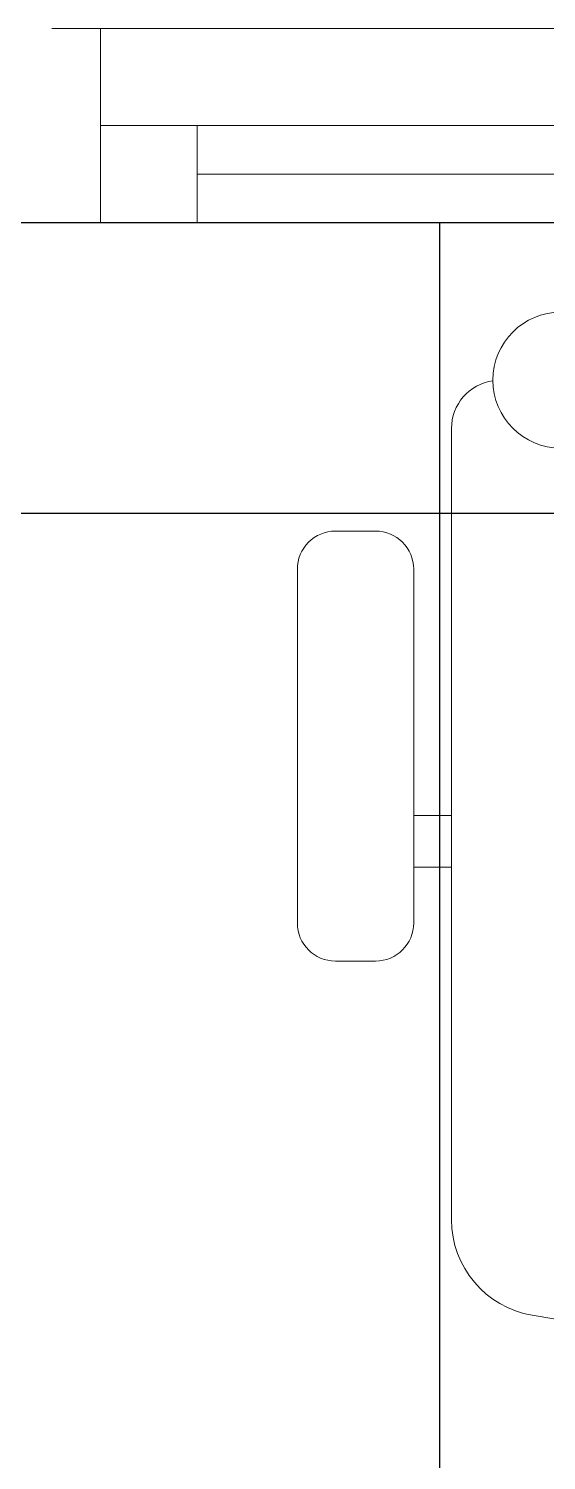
# Model space of a CAD drawing. Extents: x -12260 to 57327, y -29287 to 19916.
# Drawn here: x 10664 to 10931, y -3449 to -2710 of the extents above; entities that cross this region are included whole.
import ezdxf

# ---------------------------------------------------------------- set-up
doc = ezdxf.new("R2010")
doc.units = 0
doc.header["$LTSCALE"] = 0.25
doc.linetypes.add('DASHDOT', pattern=[25.4, 12.7, -6.35, 0, -6.35])
for name, color, linetype, lineweight in [('01-First Floor$0$Aluminum', 251, 'Continuous', 5), ('01-First Floor$0$LOADING', 253, 'Continuous', 5), ('01-First Floor$0$NEW Wall', 166, 'Continuous', 5), ('01-First Floor$0$Walls', 251, 'Continuous', 5), ('E-LITE-CLNG-CNDT', 6, 'DASHDOT', 35)]:
    doc.layers.add(name, color=color, linetype=linetype, lineweight=lineweight)
doc.layers.add('01-First Floor$0$FALSE CEILING', color=251, linetype='Continuous')

# ---------------------------------------------------------------- blocks, each defined once
blk = doc.blocks.new('*X427')
at = {"color": 0}
for p, q in [((5, 3), (5, 3)), ((5, 3), (5, 3)), ((5, 3), (5, 3)), ((5, 3), (5, 3)), ((5, 3), (5, 3)), ((5, 3), (5, 3)), ((5, 3), (5, 3)), ((5, 3), (5, 3)), ((5, 3), (5, 3)), ((5, 3), (5, 3)), ((5, 3), (5, 3)), ((5, 3), (5, 3)), ((5, 3), (5, 3)), ((5, 3), (5, 3)), ((5, 3), (5, 3)), ((5, 3), (5, 3)), ((5, 3), (5, 3)), ((5, 3), (5, 3)), ((5, 3), (5, 3)), ((5, 3), (5, 3)), ((5, 3), (5, 3)), ((5, 3), (5, 3)), ((5, 3), (5, 3)), ((5, 3), (5, 3)), ((5, 3), (5, 3)), ((5, 3), (5, 3)), ((5, 3), (5, 3)), ((5, 3), (5, 3)), ((5, 3), (5, 3)), ((5, 3), (5, 3)), ((5, 3), (5, 3)), ((5, 3), (5, 3)), ((5, 3), (5, 3)), ((5, 3), (5, 3)), ((5, 3), (5, 3)), ((5, 3), (5, 3)), ((5, 3), (5, 3)), ((5, 3), (5, 3)), ((5, 3), (5, 3)), ((5, 3), (5, 3)), ((5, 3), (5, 3)), ((5, 3), (5, 3)), ((5, 3), (5, 3)), ((5, 3), (5, 3)), ((5, 3), (5, 3)), ((5, 3), (5, 3)), ((5, 3), (5, 3)), ((5, 3), (5, 3)), ((5, 3), (5, 3)), ((5, 3), (5, 3)), ((5, 3), (5, 3)), ((5, 3), (5, 3)), ((5, 3), (5, 3)), ((5, 3), (5, 3)), ((5, 3), (5, 3)), ((5, 3), (5, 3)), ((5, 3), (5, 3)), ((5, 3), (5, 3)), ((5, 3), (5, 3)), ((5, 3), (5, 3)), ((5, 3), (5, 3)), ((5, 3), (5, 3)), ((5, 3), (5, 3)), ((5, 3), (5, 3)), ((5, 3), (5, 3)), ((5, 3), (5, 3)), ((6, 3), (5, 3)), ((5, 3), (5, 3)), ((6, 3), (5, 3)), ((5, 3), (5, 3)), ((6, 3), (5, 3)), ((5, 3), (5, 3)), ((6, 3), (5, 3)), ((5, 3), (5, 3)), ((5, 3), (5, 3)), ((5, 3), (5, 3)), ((5, 3), (5, 3)), ((5, 3), (5, 3)), ((5, 3), (5, 3)), ((5, 3), (5, 3)), ((5, 3), (5, 3)), ((5, 3), (5, 3)), ((5, 3), (5, 3)), ((5, 3), (5, 3)), ((5, 3), (5, 3)), ((5, 3), (5, 3)), ((5, 3), (5, 3)), ((5, 3), (5, 3)), ((5, 3), (5, 3)), ((5, 3), (5, 3)), ((5, 3), (5, 3)), ((5, 3), (5, 3)), ((5, 3), (5, 3)), ((5, 3), (5, 3)), ((5, 3), (5, 3)), ((5, 3), (5, 3)), ((6, 3), (6, 3)), ((6, 3), (6, 3)), ((6, 3), (6, 3)), ((6, 3), (6, 3)), ((6, 3), (6, 3)), ((6, 3), (6, 3)), ((6, 3), (6, 3)), ((6, 3), (6, 3)), ((6, 3), (6, 3)), ((6, 3), (6, 3)), ((6, 3), (6, 3)), ((6, 3), (6, 3)), ((6, 3), (6, 3)), ((6, 3), (6, 3)), ((6, 3), (6, 3)), ((6, 3), (6, 3)), ((6, 3), (6, 3)), ((6, 3), (6, 3)), ((6, 3), (6, 3)), ((6, 3), (6, 3)), ((6, 3), (6, 3)), ((6, 3), (6, 3)), ((6, 3), (6, 3)), ((6, 3), (6, 3)), ((6, 3), (6, 3)), ((6, 3), (6, 3)), ((6, 3), (6, 3)), ((6, 3), (6, 3)), ((6, 3), (6, 3)), ((6, 3), (6, 3)), ((6, 3), (6, 3)), ((6, 3), (6, 3)), ((6, 3), (6, 3)), ((6, 3), (6, 3)), ((6, 3), (6, 3)), ((6, 3), (6, 3)), ((6, 3), (6, 3)), ((6, 3), (6, 3)), ((6, 3), (6, 3)), ((6, 3), (6, 3)), ((6, 3), (6, 3)), ((6, 3), (6, 3)), ((6, 3), (6, 3)), ((6, 3), (6, 3)), ((6, 3), (6, 3)), ((6, 3), (6, 3)), ((6, 3), (6, 3)), ((6, 3), (6, 3)), ((6, 3), (6, 3)), ((6, 3), (6, 3)), ((6, 3), (6, 3)), ((6, 3), (6, 3)), ((6, 3), (6, 3)), ((6, 3), (6, 3)), ((6, 3), (6, 3)), ((6, 3), (6, 3)), ((6, 3), (6, 3)), ((6, 3), (6, 3)), ((6, 3), (6, 3)), ((6, 3), (6, 3)), ((6, 3), (6, 3)), ((6, 3), (6, 3)), ((6, 3), (6, 3)), ((6, 3), (6, 3)), ((6, 3), (6, 3)), ((6, 3), (6, 3)), ((6, 3), (6, 3)), ((6, 3), (6, 3)), ((6, 3), (6, 3)), ((6, 3), (6, 3)), ((6, 3), (6, 3)), ((6, 3), (6, 3)), ((6, 3), (6, 3)), ((6, 3), (6, 3)), ((6, 3), (6, 3)), ((6, 3), (6, 3)), ((6, 3), (6, 3)), ((6, 3), (6, 3)), ((6, 3), (6, 3)), ((6, 3), (6, 3)), ((6, 3), (6, 3)), ((6, 3), (6, 3)), ((6, 3), (6, 3)), ((6, 3), (6, 3)), ((6, 3), (6, 3)), ((6, 3), (6, 3)), ((6, 3), (6, 3)), ((6, 3), (6, 3)), ((6, 3), (6, 3)), ((6, 3), (6, 3)), ((6, 3), (6, 3)), ((6, 3), (6, 3)), ((6, 3), (6, 3)), ((6, 3), (6, 3)), ((6, 3), (6, 3)), ((6, 3), (6, 3)), ((6, 3), (6, 3)), ((6, 3), (6, 3)), ((6, 3), (6, 3)), ((6, 3), (6, 3)), ((6, 3), (6, 3)), ((6, 3), (6, 3)), ((6, 3), (6, 3)), ((6, 3), (6, 3)), ((6, 3), (6, 3)), ((6, 3), (6, 3)), ((6, 3), (6, 3)), ((6, 3), (6, 3)), ((6, 3), (6, 3)), ((6, 3), (6, 3)), ((6, 3), (6, 3)), ((6, 3), (6, 3)), ((6, 3), (6, 3)), ((6, 3), (6, 3)), ((6, 3), (6, 3)), ((6, 3), (6, 3)), ((6, 3), (6, 3)), ((6, 3), (6, 3)), ((6, 3), (6, 3)), ((6, 3), (6, 3)), ((6, 3), (6, 3)), ((6, 3), (6, 3)), ((6, 3), (6, 3)), ((6, 3), (6, 3)), ((6, 3), (6, 3)), ((6, 3), (6, 3)), ((6, 3), (6, 3)), ((6, 3), (6, 3)), ((6, 3), (6, 3)), ((6, 3), (6, 3)), ((6, 3), (6, 3)), ((6, 3), (6, 3)), ((6, 3), (6, 3)), ((6, 3), (6, 3)), ((6, 3), (6, 3)), ((6, 3), (6, 3)), ((6, 3), (6, 3)), ((6, 3), (6, 3)), ((6, 3), (6, 3)), ((6, 3), (6, 3)), ((6, 3), (6, 3)), ((6, 3), (6, 3)), ((6, 3), (6, 3)), ((6, 3), (6, 3)), ((6, 3), (6, 3)), ((6, 3), (6, 3)), ((6, 3), (6, 3)), ((6, 3), (6, 3)), ((6, 3), (6, 3)), ((6, 3), (6, 3)), ((6, 3), (6, 3)), ((6, 3), (6, 3)), ((6, 3), (6, 3)), ((6, 3), (6, 3)), ((6, 3), (6, 3)), ((6, 3), (6, 3)), ((6, 3), (6, 3)), ((6, 3), (6, 3)), ((6, 3), (6, 3)), ((6, 3), (6, 3)), ((6, 3), (6, 3)), ((6, 3), (6, 3)), ((6, 3), (6, 3)), ((6, 3), (6, 3)), ((6, 3), (6, 3)), ((6, 3), (6, 3)), ((6, 3), (6, 3)), ((6, 3), (6, 3)), ((6, 3), (6, 3)), ((6, 3), (6, 3)), ((6, 3), (6, 3)), ((6, 3), (6, 3)), ((6, 3), (6, 3)), ((6, 3), (6, 3)), ((6, 3), (6, 3)), ((6, 3), (6, 3)), ((6, 3), (6, 3)), ((6, 3), (6, 3)), ((6, 3), (6, 3)), ((6, 3), (6, 3)), ((6, 3), (6, 3)), ((6, 3), (6, 3)), ((6, 3), (6, 3)), ((6, 3), (6, 3)), ((6, 3), (6, 3)), ((6, 3), (6, 3)), ((6, 3), (6, 3)), ((6, 3), (6, 3)), ((6, 3), (6, 3)), ((6, 3), (6, 3)), ((6, 3), (6, 3)), ((6, 3), (6, 3)), ((6, 3), (6, 3)), ((6, 3), (6, 3)), ((6, 3), (6, 3)), ((6, 3), (6, 3)), ((6, 3), (6, 3)), ((6, 3), (6, 3)), ((6, 3), (6, 3)), ((6, 3), (6, 3)), ((6, 3), (6, 3)), ((6, 3), (6, 3)), ((6, 3), (6, 3)), ((6, 3), (6, 3)), ((6, 3), (5, 3)), ((6, 3), (5, 3)), ((6, 3), (5, 3)), ((6, 3), (5, 3)), ((6, 3), (5, 3)), ((6, 3), (6, 3)), ((6, 3), (6, 3)), ((6, 3), (6, 3)), ((6, 3), (6, 3)), ((6, 3), (6, 3)), ((6, 3), (6, 3)), ((6, 3), (6, 3)), ((6, 3), (6, 3)), ((6, 3), (6, 3)), ((6, 3), (6, 3)), ((6, 3), (6, 3)), ((6, 3), (6, 3)), ((6, 3), (6, 3)), ((6, 3), (6, 3)), ((6, 3), (6, 3)), ((6, 3), (6, 3)), ((6, 3), (6, 3)), ((6, 3), (6, 3)), ((6, 3), (6, 3)), ((6, 3), (6, 3)), ((6, 3), (6, 3)), ((6, 3), (6, 3)), ((6, 3), (6, 3)), ((6, 3), (6, 3)), ((6, 3), (6, 3)), ((6, 3), (6, 3)), ((6, 3), (6, 3)), ((6, 3), (6, 3)), ((6, 3), (6, 3)), ((6, 3), (6, 3)), ((6, 3), (6, 3)), ((6, 3), (6, 3)), ((6, 3), (6, 3)), ((6, 3), (6, 3)), ((6, 3), (6, 3)), ((6, 3), (6, 3)), ((6, 3), (6, 3)), ((6, 3), (6, 3)), ((6, 3), (6, 3)), ((6, 3), (6, 3)), ((6, 3), (6, 3)), ((6, 3), (6, 3)), ((6, 3), (6, 3)), ((6, 3), (6, 3)), ((6, 3), (6, 3)), ((6, 3), (6, 3)), ((6, 3), (6, 3)), ((6, 3), (6, 3)), ((6, 3), (6, 3)), ((6, 3), (6, 3)), ((6, 3), (6, 3)), ((6, 3), (6, 3)), ((6, 3), (6, 3)), ((6, 3), (6, 3)), ((6, 3), (6, 3)), ((6, 3), (6, 3)), ((6, 3), (6, 3)), ((6, 3), (6, 3)), ((6, 3), (6, 3)), ((6, 3), (6, 3)), ((6, 3), (6, 3)), ((6, 3), (6, 3)), ((6, 3), (6, 3)), ((6, 3), (6, 3)), ((6, 3), (6, 3)), ((6, 3), (6, 3)), ((6, 3), (6, 3)), ((6, 3), (6, 3)), ((6, 3), (6, 3)), ((6, 3), (6, 3)), ((6, 3), (6, 3)), ((6, 3), (6, 3)), ((6, 3), (6, 3)), ((6, 3), (6, 3)), ((6, 3), (6, 3)), ((6, 3), (6, 3)), ((6, 3), (6, 3)), ((6, 3), (6, 3)), ((6, 3), (6, 3)), ((6, 3), (6, 3)), ((6, 3), (6, 3)), ((6, 3), (6, 3)), ((6, 3), (6, 3)), ((6, 3), (6, 3)), ((6, 3), (6, 3)), ((6, 3), (6, 3)), ((6, 3), (6, 3)), ((6, 3), (6, 3)), ((6, 3), (6, 3)), ((6, 3), (6, 3)), ((6, 3), (6, 3)), ((6, 3), (6, 3)), ((6, 3), (6, 3)), ((6, 3), (6, 3)), ((6, 3), (6, 3)), ((6, 3), (6, 3)), ((6, 3), (6, 3)), ((6, 3), (6, 3)), ((6, 3), (6, 3)), ((6, 3), (6, 3)), ((6, 3), (6, 3)), ((6, 3), (6, 3)), ((6, 3), (6, 3)), ((6, 3), (6, 3)), ((6, 3), (6, 3)), ((6, 3), (6, 3)), ((6, 3), (6, 3)), ((6, 3), (6, 3)), ((6, 3), (6, 3)), ((6, 3), (6, 3)), ((6, 3), (6, 3)), ((6, 3), (6, 3)), ((6, 3), (6, 3)), ((6, 3), (6, 3)), ((6, 3), (6, 3)), ((6, 3), (6, 3)), ((6, 3), (6, 3)), ((6, 3), (6, 3)), ((6, 3), (6, 3)), ((6, 3), (6, 3)), ((6, 3), (6, 3)), ((6, 3), (6, 3)), ((6, 3), (6, 3)), ((6, 3), (6, 3)), ((6, 3), (6, 3)), ((6, 3), (6, 3)), ((6, 3), (6, 3)), ((6, 3), (6, 3)), ((6, 3), (6, 3)), ((6, 3), (6, 3)), ((6, 3), (6, 3)), ((6, 3), (6, 3)), ((6, 3), (6, 3)), ((6, 3), (6, 3)), ((6, 3), (6, 3)), ((6, 3), (6, 3)), ((6, 3), (6, 3)), ((6, 3), (6, 3)), ((6, 3), (6, 3)), ((6, 3), (6, 3)), ((6, 3), (6, 3)), ((6, 3), (6, 3)), ((6, 3), (6, 3)), ((6, 3), (6, 3)), ((6, 3), (6, 3)), ((6, 3), (6, 3)), ((6, 3), (6, 3)), ((6, 3), (6, 3)), ((6, 3), (6, 3)), ((6, 3), (6, 3)), ((6, 3), (6, 3)), ((6, 3), (6, 3)), ((6, 3), (6, 3)), ((6, 3), (6, 3)), ((6, 3), (6, 3)), ((6, 3), (6, 3)), ((6, 3), (6, 3)), ((6, 3), (6, 3)), ((6, 3), (6, 3)), ((6, 3), (6, 3)), ((6, 3), (6, 3)), ((6, 3), (6, 3)), ((6, 3), (6, 3)), ((6, 3), (6, 3)), ((6, 3), (6, 3)), ((6, 3), (6, 3)), ((6, 3), (6, 3)), ((6, 3), (6, 3)), ((6, 3), (6, 3)), ((6, 3), (6, 3)), ((6, 3), (6, 3)), ((6, 3), (6, 3)), ((6, 3), (6, 3)), ((6, 3), (6, 3)), ((6, 3), (6, 3)), ((6, 3), (6, 3)), ((6, 3), (6, 3)), ((6, 3), (6, 3)), ((6, 3), (6, 3)), ((6, 3), (6, 3)), ((6, 3), (6, 3)), ((6, 3), (6, 3)), ((6, 3), (6, 3)), ((6, 3), (6, 3)), ((6, 3), (6, 3)), ((6, 3), (6, 3)), ((6, 3), (6, 3)), ((6, 3), (6, 3)), ((6, 3), (6, 3)), ((6, 3), (6, 3)), ((6, 3), (6, 3)), ((6, 3), (6, 3)), ((6, 3), (6, 3)), ((6, 3), (6, 3)), ((6, 3), (6, 3)), ((6, 3), (6, 3)), ((6, 3), (6, 3)), ((6, 3), (6, 3)), ((6, 3), (6, 3)), ((6, 3), (6, 3)), ((6, 3), (6, 3)), ((6, 3), (6, 3)), ((6, 3), (6, 3)), ((6, 3), (6, 3)), ((6, 3), (6, 3)), ((6, 3), (6, 3)), ((6, 3), (6, 3)), ((6, 3), (6, 3)), ((6, 3), (6, 3)), ((6, 3), (6, 3)), ((6, 3), (6, 3)), ((6, 3), (6, 3)), ((6, 3), (6, 3)), ((6, 3), (6, 3)), ((6, 3), (6, 3)), ((6, 3), (6, 3)), ((6, 3), (6, 3)), ((6, 3), (6, 3)), ((6, 3), (6, 3)), ((6, 3), (6, 3)), ((6, 3), (6, 3)), ((6, 3), (6, 3)), ((6, 3), (6, 3)), ((6, 3), (6, 3)), ((6, 3), (6, 3)), ((6, 3), (6, 3)), ((6, 3), (6, 3)), ((6, 3), (6, 3)), ((6, 3), (6, 3)), ((6, 3), (6, 3)), ((6, 3), (6, 3)), ((6, 3), (6, 3)), ((6, 3), (6, 3)), ((6, 3), (6, 3)), ((6, 3), (6, 3)), ((6, 3), (6, 3)), ((6, 3), (6, 3)), ((6, 3), (6, 3)), ((6, 3), (6, 3)), ((6, 3), (6, 3)), ((6, 3), (6, 3)), ((6, 3), (6, 3)), ((6, 3), (6, 3)), ((6, 3), (6, 3)), ((6, 3), (6, 3)), ((6, 3), (6, 3)), ((6, 3), (6, 3)), ((6, 3), (6, 3)), ((6, 3), (6, 3)), ((6, 3), (6, 3)), ((6, 3), (6, 3)), ((6, 3), (6, 3)), ((6, 3), (6, 3)), ((6, 3), (6, 3)), ((6, 3), (6, 3)), ((6, 3), (6, 3)), ((6, 3), (6, 3)), ((6, 3), (6, 3)), ((6, 3), (6, 3)), ((6, 3), (6, 3)), ((6, 3), (6, 3)), ((6, 3), (6, 3)), ((6, 3), (6, 3)), ((6, 3), (6, 3)), ((6, 3), (6, 3)), ((6, 3), (6, 3)), ((6, 3), (6, 3)), ((6, 3), (6, 3)), ((6, 3), (6, 3)), ((6, 3), (6, 3)), ((6, 3), (6, 3)), ((6, 3), (6, 3)), ((6, 3), (6, 3)), ((6, 3), (6, 3)), ((6, 3), (6, 3)), ((6, 3), (6, 3)), ((6, 3), (6, 3)), ((6, 3), (6, 3)), ((6, 3), (6, 3)), ((6, 3), (6, 3)), ((6, 3), (6, 3)), ((6, 3), (6, 3)), ((6, 3), (6, 3)), ((6, 3), (6, 3)), ((6, 3), (6, 3)), ((6, 3), (6, 3)), ((6, 3), (6, 3)), ((6, 3), (6, 3)), ((6, 3), (6, 3)), ((6, 3), (6, 3)), ((6, 3), (6, 3)), ((6, 3), (6, 3)), ((6, 3), (6, 3)), ((6, 3), (6, 3)), ((6, 3), (6, 3)), ((6, 3), (6, 3)), ((6, 3), (6, 3)), ((6, 3), (6, 3)), ((6, 3), (6, 3)), ((6, 3), (6, 3)), ((6, 3), (6, 3)), ((6, 3), (6, 3)), ((6, 3), (6, 3)), ((6, 3), (6, 3)), ((6, 3), (6, 3)), ((6, 3), (6, 3)), ((6, 3), (6, 3)), ((6, 3), (6, 3)), ((6, 3), (6, 3)), ((6, 3), (6, 3)), ((6, 3), (6, 3)), ((6, 3), (6, 3)), ((6, 3), (6, 3)), ((6, 3), (6, 3)), ((6, 3), (6, 3)), ((6, 3), (6, 3)), ((6, 3), (6, 3))]:
    blk.add_line(p, q, dxfattribs=at)
blk = doc.blocks.new('*X428')
at = {"color": 0}
for p, q in [((13, 1), (13, 1)), ((13, 1), (13, 1)), ((13, 1), (13, 1)), ((13, 1), (13, 1)), ((13, 1), (13, 1)), ((13, 1), (13, 1)), ((13, 1), (13, 1)), ((13, 1), (13, 1)), ((13, 1), (13, 1)), ((13, 1), (13, 1)), ((13, 1), (13, 1)), ((13, 1), (13, 1)), ((13, 1), (13, 1)), ((13, 1), (13, 1)), ((13, 1), (13, 1)), ((13, 1), (14, 1)), ((13, 1), (14, 1)), ((13, 1), (14, 1)), ((13, 1), (13, 1)), ((13, 1), (13, 1)), ((13, 1), (13, 1)), ((13, 1), (13, 1)), ((13, 1), (13, 1)), ((13, 1), (13, 1)), ((13, 1), (13, 1)), ((13, 1), (13, 1)), ((13, 1), (13, 1)), ((13, 1), (13, 1)), ((13, 1), (13, 1)), ((13, 1), (13, 1)), ((13, 1), (13, 1)), ((13, 1), (13, 1)), ((13, 1), (13, 1)), ((13, 1), (13, 1)), ((13, 1), (13, 1)), ((13, 1), (13, 1)), ((13, 1), (13, 1)), ((13, 1), (13, 1)), ((13, 1), (13, 1)), ((13, 1), (13, 1)), ((13, 1), (13, 1)), ((13, 1), (13, 1)), ((13, 1), (13, 1)), ((13, 1), (13, 1)), ((13, 1), (13, 1)), ((13, 1), (13, 1)), ((13, 1), (13, 1)), ((13, 1), (13, 1)), ((13, 1), (13, 1)), ((13, 1), (13, 1)), ((13, 1), (13, 1)), ((13, 1), (13, 1)), ((13, 1), (13, 1)), ((13, 1), (13, 1)), ((13, 1), (13, 1)), ((13, 1), (13, 1)), ((13, 1), (13, 1)), ((13, 1), (13, 1)), ((13, 1), (13, 1)), ((13, 1), (13, 1)), ((13, 1), (13, 1)), ((13, 1), (13, 1)), ((13, 1), (13, 1)), ((13, 1), (13, 1)), ((13, 1), (13, 1)), ((13, 1), (13, 1)), ((13, 1), (13, 1)), ((13, 1), (13, 1)), ((13, 1), (13, 1)), ((13, 1), (13, 1)), ((13, 1), (13, 1)), ((13, 1), (13, 1)), ((13, 1), (13, 1)), ((13, 1), (13, 1)), ((13, 1), (13, 1)), ((13, 1), (13, 1)), ((13, 1), (13, 1)), ((13, 1), (13, 1)), ((13, 1), (13, 1)), ((13, 1), (13, 1)), ((13, 1), (13, 1)), ((13, 1), (13, 1)), ((13, 1), (13, 1)), ((13, 1), (13, 1)), ((13, 1), (13, 1)), ((13, 1), (13, 1)), ((13, 1), (13, 1)), ((13, 1), (13, 1)), ((13, 1), (13, 1)), ((13, 1), (13, 1)), ((13, 1), (13, 1)), ((13, 1), (13, 1)), ((13, 1), (13, 1)), ((13, 1), (13, 1)), ((13, 1), (13, 1)), ((13, 1), (13, 1)), ((13, 1), (13, 1)), ((13, 1), (13, 1)), ((13, 1), (13, 1)), ((13, 1), (13, 1)), ((13, 1), (13, 1)), ((13, 1), (13, 1)), ((13, 1), (13, 1)), ((13, 1), (13, 1)), ((13, 1), (13, 1)), ((13, 1), (13, 1)), ((13, 1), (13, 1)), ((13, 1), (13, 1)), ((13, 1), (13, 1)), ((13, 1), (13, 1)), ((13, 1), (13, 1)), ((13, 1), (13, 1)), ((13, 1), (13, 1)), ((13, 1), (13, 1)), ((13, 1), (13, 1)), ((13, 1), (13, 1)), ((13, 1), (13, 1)), ((13, 1), (13, 1)), ((13, 1), (13, 1)), ((13, 1), (13, 1)), ((13, 1), (13, 1)), ((13, 1), (13, 1)), ((13, 1), (13, 1)), ((13, 1), (14, 1)), ((13, 0), (13, 0)), ((13, 0), (13, 0)), ((13, 0), (13, 0)), ((13, 0), (13, 0)), ((13, 0), (13, 0)), ((13, 0), (13, 0)), ((13, 0), (13, 0)), ((13, 0), (13, 0)), ((13, 0), (13, 0)), ((13, 0), (13, 0)), ((13, 0), (13, 0)), ((13, 0), (13, 0)), ((13, 0), (13, 0)), ((13, 0), (13, 0)), ((13, 0), (13, 0)), ((13, 0), (13, 0)), ((13, 0), (13, 0)), ((13, 0), (13, 0)), ((13, 0), (13, 0)), ((13, 0), (13, 0)), ((13, 0), (13, 0)), ((13, 0), (13, 0)), ((13, 0), (13, 0)), ((13, 0), (13, 0)), ((13, 0), (13, 0)), ((13, 0), (13, 0)), ((13, 0), (13, 0)), ((13, 0), (13, 0)), ((13, 0), (13, 0)), ((13, 0), (13, 0)), ((13, 0), (13, 0)), ((13, 0), (13, 0)), ((13, 0), (13, 0)), ((13, 0), (13, 0)), ((13, 0), (13, 0)), ((13, 0), (13, 0)), ((13, 0), (13, 0)), ((13, 0), (13, 0)), ((13, 0), (13, 0)), ((13, 0), (13, 0)), ((13, 0), (13, 0)), ((13, 0), (13, 0)), ((13, 0), (13, 0)), ((13, 0), (13, 0)), ((13, 0), (13, 0)), ((13, 0), (13, 0)), ((13, 0), (13, 0)), ((13, 0), (13, 0)), ((13, 0), (14, 0)), ((13, 0), (14, 0)), ((13, 0), (13, 0)), ((13, 0), (14, 0)), ((14, 1), (14, 1)), ((14, 1), (14, 1)), ((14, 1), (14, 1)), ((14, 1), (14, 1)), ((14, 1), (14, 1)), ((14, 1), (14, 1)), ((14, 1), (14, 1)), ((14, 1), (14, 1)), ((14, 1), (14, 1)), ((14, 1), (14, 1)), ((14, 1), (14, 1)), ((14, 1), (14, 1)), ((14, 1), (14, 1)), ((14, 1), (14, 1)), ((14, 1), (14, 1)), ((14, 1), (14, 1)), ((14, 1), (14, 1)), ((14, 1), (14, 1)), ((14, 1), (14, 1)), ((14, 1), (14, 1)), ((14, 1), (14, 1)), ((14, 1), (14, 1)), ((14, 1), (14, 1)), ((14, 1), (14, 1)), ((14, 1), (14, 1)), ((14, 1), (14, 1)), ((14, 1), (14, 1)), ((14, 1), (14, 1)), ((14, 1), (14, 1)), ((14, 1), (14, 1)), ((14, 1), (14, 1)), ((14, 1), (14, 1)), ((14, 1), (14, 1)), ((14, 1), (14, 1)), ((14, 1), (14, 1)), ((14, 1), (14, 1)), ((14, 1), (14, 1)), ((14, 1), (14, 1)), ((14, 1), (14, 1)), ((14, 1), (14, 1)), ((14, 1), (14, 1)), ((14, 1), (14, 1)), ((14, 1), (14, 1)), ((14, 1), (14, 1)), ((14, 1), (14, 1)), ((14, 1), (14, 1)), ((14, 1), (14, 1)), ((14, 1), (14, 1)), ((14, 1), (14, 1)), ((14, 1), (14, 1)), ((14, 1), (14, 1)), ((14, 1), (14, 1)), ((14, 1), (14, 1)), ((14, 1), (14, 1)), ((14, 1), (14, 1)), ((14, 1), (14, 1)), ((14, 1), (14, 1)), ((14, 1), (14, 1)), ((14, 1), (14, 1)), ((14, 1), (14, 1)), ((14, 1), (14, 1)), ((14, 1), (14, 1)), ((14, 1), (14, 1)), ((14, 1), (14, 1)), ((14, 1), (14, 1)), ((14, 1), (14, 1)), ((14, 1), (14, 1)), ((14, 1), (14, 1)), ((14, 1), (14, 1)), ((14, 1), (14, 1)), ((14, 1), (14, 1)), ((14, 1), (14, 1)), ((14, 1), (14, 1)), ((14, 1), (14, 1)), ((14, 1), (14, 1)), ((14, 1), (14, 1)), ((14, 1), (14, 1)), ((14, 1), (14, 1)), ((14, 1), (14, 1)), ((14, 1), (14, 1)), ((14, 1), (14, 1)), ((14, 1), (14, 1)), ((14, 1), (14, 1)), ((14, 1), (14, 1)), ((14, 1), (14, 1)), ((14, 1), (14, 1)), ((14, 1), (14, 1)), ((14, 1), (14, 1)), ((14, 1), (14, 1)), ((14, 1), (14, 1)), ((14, 1), (14, 1)), ((14, 1), (14, 1)), ((14, 1), (14, 1)), ((14, 1), (14, 1)), ((14, 0), (14, 0)), ((14, 0), (14, 0)), ((14, 0), (14, 0)), ((14, 0), (14, 0)), ((14, 0), (14, 0)), ((14, 0), (14, 0)), ((14, 0), (14, 0)), ((14, 0), (14, 0)), ((14, 0), (14, 0)), ((14, 0), (14, 0)), ((14, 0), (14, 0)), ((14, 0), (14, 0)), ((14, 0), (14, 0)), ((14, 0), (14, 0)), ((14, 0), (14, 0)), ((14, 0), (14, 0)), ((14, 0), (14, 0)), ((14, 0), (14, 0)), ((14, 0), (14, 0)), ((14, 0), (14, 0)), ((14, 0), (14, 0)), ((14, 0), (14, 0)), ((14, 0), (14, 0)), ((14, 0), (14, 0)), ((14, 0), (14, 0)), ((14, 0), (14, 0)), ((14, 0), (14, 0)), ((14, 0), (14, 0)), ((14, 0), (14, 0)), ((14, 0), (14, 0)), ((14, 0), (14, 0)), ((14, 0), (14, 0)), ((14, 0), (14, 0)), ((14, 0), (14, 0)), ((14, 0), (14, 0)), ((14, 0), (14, 0)), ((14, 0), (14, 0)), ((14, 0), (14, 0)), ((14, 0), (14, 0)), ((14, 0), (14, 0)), ((14, 0), (14, 0)), ((14, 0), (14, 0)), ((14, 0), (14, 0)), ((14, 0), (14, 0)), ((14, 0), (14, 0)), ((14, 0), (14, 0)), ((14, 0), (14, 0)), ((14, 0), (14, 0)), ((13, 0), (13, 0)), ((13, 0), (14, 0)), ((13, 0), (13, 0)), ((13, 0), (14, 0)), ((13, 0), (13, 0)), ((13, 0), (14, 0)), ((13, 0), (13, 0)), ((13, 0), (13, 0)), ((13, 0), (13, 0)), ((13, 0), (13, 0)), ((13, 0), (14, 0)), ((13, 0), (13, 0)), ((13, 0), (14, 0)), ((13, 0), (13, 0)), ((13, 0), (14, 0)), ((13, 0), (13, 0)), ((13, 0), (14, 0)), ((13, 0), (13, 0)), ((13, 0), (14, 0)), ((13, 0), (13, 0)), ((13, 0), (14, 0)), ((13, 0), (13, 0)), ((13, 0), (14, 0)), ((13, 0), (13, 0)), ((13, 0), (13, 0)), ((13, 0), (13, 0)), ((13, 0), (14, 0)), ((13, 0), (13, 0)), ((13, 0), (14, 0)), ((13, 0), (13, 0)), ((13, 0), (14, 0)), ((13, 0), (13, 0)), ((13, 0), (14, 0)), ((13, 0), (13, 0)), ((13, 0), (13, 0)), ((13, 0), (13, 0)), ((13, 0), (13, 0)), ((13, 0), (13, 0)), ((13, 0), (13, 0)), ((13, 0), (13, 0)), ((13, 0), (13, 0)), ((13, 0), (13, 0)), ((13, 0), (13, 0)), ((13, 0), (13, 0)), ((13, 0), (13, 0)), ((13, 0), (13, 0)), ((13, 0), (13, 0)), ((13, 0), (13, 0)), ((13, 0), (13, 0)), ((13, 0), (13, 0)), ((13, 0), (13, 0)), ((13, 0), (13, 0)), ((13, 0), (13, 0)), ((13, 0), (13, 0)), ((13, 0), (13, 0)), ((13, 0), (13, 0)), ((13, 0), (13, 0)), ((13, 0), (13, 0)), ((13, 0), (13, 0)), ((13, 0), (13, 0)), ((13, 0), (13, 0)), ((13, 0), (13, 0)), ((13, 0), (13, 0)), ((13, 0), (13, 0)), ((13, -1), (13, -1)), ((13, -1), (13, -1)), ((13, -1), (13, -1)), ((13, -1), (13, -1)), ((13, -1), (13, -1)), ((13, -1), (14, -1)), ((13, -1), (13, -1)), ((14, 0), (14, 0)), ((14, 0), (14, 0)), ((14, 0), (14, 0)), ((14, 0), (14, 0)), ((14, 0), (14, 0)), ((14, 0), (14, 0)), ((14, 0), (14, 0)), ((14, 0), (14, 0)), ((14, 0), (14, 0)), ((14, 0), (14, 0)), ((14, 0), (14, 0)), ((14, 0), (14, 0)), ((14, 0), (14, 0)), ((14, 0), (14, 0)), ((14, 0), (14, 0)), ((13, 0), (14, 0)), ((14, 0), (14, 0)), ((14, 0), (14, 0)), ((14, 0), (14, 0)), ((14, 0), (14, 0)), ((14, 0), (14, 0)), ((14, 0), (14, 0)), ((14, 0), (14, 0)), ((14, 0), (14, 0)), ((14, 0), (14, 0)), ((14, 0), (14, 0)), ((14, 0), (14, 0)), ((14, 0), (14, 0)), ((14, 0), (14, 0)), ((14, 0), (14, 0)), ((14, 0), (14, 0)), ((14, 0), (14, 0)), ((14, 0), (14, 0)), ((14, 0), (14, 0)), ((14, 0), (14, 0)), ((14, 0), (14, 0)), ((14, 0), (14, 0)), ((14, 0), (14, 0)), ((14, 0), (14, 0)), ((14, 0), (14, 0)), ((14, 0), (14, 0)), ((14, 0), (14, 0)), ((14, 0), (14, 0)), ((14, 0), (14, 0)), ((14, 0), (14, 0)), ((14, 0), (14, 0)), ((14, 0), (14, 0)), ((14, 0), (14, 0)), ((14, 0), (14, 0)), ((14, 0), (14, 0)), ((14, -1), (14, -1)), ((14, -1), (14, -1)), ((14, -1), (14, -1)), ((14, -1), (14, -1)), ((14, -1), (14, -1))]:
    blk.add_line(p, q, dxfattribs=at)
blk = doc.blocks.new('01-First Floor$0$GF21018-P')
at = {"color": 0}
for p, q in [((0.22049, 0.47563), (0.22049, 0.0675)), ((0.25963, 0.34221), (0.2804, 0.34221)), ((0.24001, 0.32259), (0.24001, 0.14)), ((0.30001, 0.32259), (0.30001, 0.14)), ((0.22049, 0.29372), (0.24001, 0.29372)), ((0.22049, 0.26708), (0.24001, 0.26708)), ((0.25963, 0.12039), (0.2804, 0.12039))]:
    blk.add_line(p, q, dxfattribs=at)
for points in [[(0.24001, 0.29372), (0.24001, 0.29372), (0.24001, 0.29372), (0.24001, 0.29372), (0.24001, 0.29372), (0.24001, 0.29372), (0.24001, 0.29372), (0.24001, 0.29372), (0.24001, 0.29372), (0.24001, 0.29372), (0.24001, 0.29372), (0.24001, 0.29372), (0.24001, 0.29372), (0.24001, 0.29372), (0.24001, 0.29372), (0.24001, 0.29372), (0.24001, 0.29372), (0.24001, 0.29372), (0.24001, 0.29372), (0.24001, 0.29372), (0.24001, 0.29372), (0.24001, 0.29372), (0.24001, 0.29372), (0.24001, 0.29372), (0.24001, 0.29372), (0.24001, 0.29372), (0.24001, 0.29372), (0.24001, 0.29372), (0.24001, 0.29372), (0.24001, 0.29372), (0.24001, 0.29372), (0.24001, 0.29372), (0.24001, 0.29372), (0.24001, 0.29372), (0.24001, 0.29372), (0.24001, 0.29372), (0.24001, 0.29372), (0.24001, 0.29372), (0.24001, 0.29372), (0.24001, 0.29372), (0.24001, 0.29372), (0.24001, 0.29372), (0.24001, 0.29372), (0.24001, 0.29372), (0.24001, 0.29372), (0.24001, 0.29372), (0.24001, 0.29372), (0.24001, 0.29372), (0.24001, 0.29372), (0.24001, 0.29372), (0.24001, 0.29372), (0.24001, 0.29372), (0.24001, 0.29372), (0.24001, 0.29372), (0.24001, 0.29372), (0.24001, 0.29372), (0.24001, 0.29372), (0.24001, 0.29372), (0.24001, 0.29372), (0.24001, 0.29372), (0.24001, 0.29372), (0.24001, 0.29372), (0.24001, 0.29372), (0.24001, 0.29372), (0.24001, 0.29372), (0.24001, 0.29372), (0.24001, 0.29372), (0.24001, 0.29372), (0.24001, 0.29372), (0.24001, 0.29372), (0.24001, 0.29372), (0.24001, 0.29372), (0.24001, 0.29372), (0.24001, 0.29372), (0.24001, 0.29372), (0.24001, 0.29372), (0.24001, 0.29372), (0.24001, 0.29372), (0.24001, 0.29372), (0.24001, 0.29372), (0.24001, 0.29372), (0.24001, 0.29372), (0.24001, 0.29372), (0.24001, 0.29372), (0.24001, 0.29372), (0.24001, 0.29372), (0.24001, 0.29372), (0.24001, 0.29372), (0.24001, 0.29372), (0.24001, 0.29372), (0.24001, 0.29372), (0.24001, 0.29372), (0.24001, 0.29372), (0.24001, 0.29372), (0.24001, 0.29372), (0.24001, 0.29372), (0.24001, 0.29372), (0.24001, 0.29372), (0.24001, 0.29372), (0.24001, 0.29372), (0.24001, 0.29372), (0.24001, 0.29372), (0.24001, 0.29372), (0.24001, 0.29372), (0.24001, 0.29372), (0.24001, 0.29372), (0.24001, 0.29372), (0.24001, 0.29372), (0.24001, 0.29372), (0.24001, 0.29372), (0.24001, 0.29372), (0.24001, 0.29372), (0.24001, 0.29372), (0.24001, 0.29372), (0.24001, 0.29372), (0.24001, 0.29372), (0.24001, 0.29372), (0.24001, 0.29372), (0.24001, 0.29372), (0.24001, 0.29372), (0.24001, 0.29372), (0.24001, 0.29372), (0.24001, 0.29372), (0.24001, 0.29372), (0.24001, 0.29372), (0.24001, 0.29372), (0.24001, 0.29372), (0.24001, 0.29372), (0.24001, 0.29372), (0.24001, 0.29372), (0.24001, 0.29372), (0.24001, 0.29372), (0.24001, 0.29372), (0.24001, 0.29372), (0.24001, 0.29372), (0.24001, 0.29372), (0.24001, 0.29372), (0.24001, 0.29372), (0.24001, 0.29372), (0.24001, 0.29372), (0.24001, 0.29372), (0.24001, 0.29372), (0.24001, 0.29372), (0.24001, 0.29372), (0.24001, 0.29372), (0.24001, 0.29372), (0.24001, 0.29372), (0.24001, 0.29372), (0.24001, 0.29372), (0.24001, 0.29372), (0.24001, 0.29372), (0.24001, 0.29372), (0.24001, 0.29372), (0.24001, 0.29372), (0.24001, 0.29372), (0.24001, 0.29372), (0.24001, 0.29372), (0.24001, 0.29372), (0.24001, 0.29372), (0.24001, 0.29372), (0.24001, 0.29372), (0.24001, 0.29372), (0.24001, 0.29372), (0.24001, 0.29372), (0.24001, 0.29372), (0.24001, 0.29372), (0.24001, 0.29372), (0.24001, 0.29372), (0.24001, 0.29372), (0.24001, 0.29372), (0.24001, 0.29372), (0.24001, 0.29372), (0.24001, 0.29372), (0.24001, 0.29372), (0.24001, 0.29372), (0.24001, 0.29372), (0.24001, 0.29372), (0.24001, 0.29372), (0.24001, 0.29372), (0.24001, 0.29372), (0.24001, 0.29372), (0.24001, 0.29372), (0.24001, 0.29372), (0.24001, 0.29372), (0.24001, 0.29372), (0.24001, 0.29372), (0.24001, 0.29372), (0.24001, 0.29372), (0.24001, 0.29372), (0.24001, 0.29372), (0.24001, 0.29372), (0.24001, 0.29372), (0.24001, 0.29372), (0.24001, 0.29372), (0.24001, 0.29372), (0.24001, 0.29372), (0.24001, 0.29372), (0.24001, 0.29372), (0.24001, 0.29372), (0.24001, 0.29372), (0.24001, 0.29372), (0.24001, 0.29372), (0.24001, 0.29372), (0.24001, 0.29372), (0.24001, 0.29372), (0.24001, 0.29372), (0.24001, 0.29372), (0.24001, 0.29372), (0.24001, 0.29372), (0.24001, 0.29372), (0.24001, 0.29372), (0.24001, 0.29372), (0.24001, 0.29372), (0.24001, 0.29372), (0.24001, 0.29372), (0.24001, 0.29372), (0.24001, 0.29372), (0.24001, 0.29372), (0.24001, 0.29372), (0.24001, 0.29372), (0.24001, 0.29372), (0.24001, 0.29372), (0.24001, 0.29372), (0.24001, 0.29372), (0.24001, 0.29372), (0.24001, 0.29372), (0.24001, 0.29372), (0.24001, 0.29372), (0.24001, 0.29372), (0.24001, 0.29372), (0.24001, 0.29372), (0.24001, 0.29372), (0.24001, 0.29372), (0.24001, 0.29372), (0.24001, 0.29372), (0.24001, 0.29372), (0.24001, 0.29372), (0.24001, 0.29372), (0.24001, 0.29372), (0.24001, 0.29372), (0.24001, 0.29372), (0.24001, 0.29372), (0.24001, 0.29372), (0.24001, 0.29372), (0.24001, 0.29372), (0.24001, 0.29372), (0.24001, 0.29372), (0.24001, 0.29372), (0.24001, 0.29372), (0.24001, 0.29372), (0.24001, 0.29372), (0.24001, 0.29372), (0.24001, 0.29372), (0.24001, 0.29372), (0.24001, 0.29372), (0.24001, 0.29372), (0.24001, 0.29372), (0.24001, 0.29372), (0.24001, 0.29372), (0.24001, 0.29372), (0.24001, 0.29372), (0.24001, 0.29372), (0.24001, 0.29372), (0.24001, 0.29372), (0.24001, 0.29372), (0.24001, 0.29372), (0.24001, 0.29372), (0.24001, 0.29372), (0.24001, 0.29372), (0.24001, 0.29372), (0.24001, 0.29372), (0.24001, 0.29372), (0.24001, 0.29372), (0.24001, 0.29372), (0.24001, 0.29372), (0.24001, 0.29372), (0.24001, 0.29372)], [(0.24001, 0.29372), (0.24001, 0.29372), (0.24001, 0.29372), (0.24001, 0.29372), (0.24001, 0.29372), (0.24001, 0.29372), (0.24001, 0.29372), (0.24001, 0.29372), (0.24001, 0.29372), (0.24001, 0.29372), (0.24001, 0.29372), (0.24001, 0.29372), (0.24001, 0.29372), (0.24001, 0.29372), (0.24001, 0.29372), (0.24001, 0.29372), (0.24001, 0.29372), (0.24001, 0.29372), (0.24001, 0.29372), (0.24001, 0.29372), (0.24001, 0.29372), (0.24001, 0.29372), (0.24001, 0.29372), (0.24001, 0.29372), (0.24001, 0.29372), (0.24001, 0.29372), (0.24001, 0.29372), (0.24001, 0.29372), (0.24001, 0.29372), (0.24001, 0.29372), (0.24001, 0.29372), (0.24001, 0.29372), (0.24001, 0.29372), (0.24001, 0.29372), (0.24001, 0.29372), (0.24001, 0.29372), (0.24001, 0.29372), (0.24001, 0.29372), (0.24001, 0.29372), (0.24001, 0.29372), (0.24001, 0.29372), (0.24001, 0.29372), (0.24001, 0.29372), (0.24001, 0.29372), (0.24001, 0.29372), (0.24001, 0.29372), (0.24001, 0.29372), (0.24001, 0.29372), (0.24001, 0.29372), (0.24001, 0.29372), (0.24001, 0.29372), (0.24001, 0.29372), (0.24001, 0.29372), (0.24001, 0.29372), (0.24001, 0.29372), (0.24001, 0.29372), (0.24001, 0.29372), (0.24001, 0.29372), (0.24001, 0.29372), (0.24001, 0.29372), (0.24001, 0.29372), (0.24001, 0.29372), (0.24001, 0.29372), (0.24001, 0.29372), (0.24001, 0.29372), (0.24001, 0.29372), (0.24001, 0.29372), (0.24001, 0.29372), (0.24001, 0.29372), (0.24001, 0.29372), (0.24001, 0.29372), (0.24001, 0.29372), (0.24001, 0.29372), (0.24001, 0.29372), (0.24001, 0.29372), (0.24001, 0.29372), (0.24001, 0.29372), (0.24001, 0.29372), (0.24001, 0.29372), (0.24001, 0.29372), (0.24001, 0.29372), (0.24001, 0.29372), (0.24001, 0.29372), (0.24001, 0.29372), (0.24001, 0.29372), (0.24001, 0.29372), (0.24001, 0.29372), (0.24001, 0.29372), (0.24001, 0.29372), (0.24001, 0.29372), (0.24001, 0.29372), (0.24001, 0.29372), (0.24001, 0.29372), (0.24001, 0.29372), (0.24001, 0.29372), (0.24001, 0.29372), (0.24001, 0.29372), (0.24001, 0.29372), (0.24001, 0.29372), (0.24001, 0.29372), (0.24001, 0.29372), (0.24001, 0.29372), (0.24001, 0.29372), (0.24001, 0.29372), (0.24001, 0.29372), (0.24001, 0.29372), (0.24001, 0.29372), (0.24001, 0.29372), (0.24001, 0.29372), (0.24001, 0.29372), (0.24001, 0.29372), (0.24001, 0.29372), (0.24001, 0.29372), (0.24001, 0.29372), (0.24001, 0.29372), (0.24001, 0.29372), (0.24001, 0.29372), (0.24001, 0.29372), (0.24001, 0.29372), (0.24001, 0.29372), (0.24001, 0.29372), (0.24001, 0.29372), (0.24001, 0.29372), (0.24001, 0.29372), (0.24001, 0.29372), (0.24001, 0.29372), (0.24001, 0.29372), (0.24001, 0.29372), (0.24001, 0.29372), (0.24001, 0.29372), (0.24001, 0.29372), (0.24001, 0.29372), (0.24001, 0.29372), (0.24001, 0.29372), (0.24001, 0.29372), (0.24001, 0.29372), (0.24001, 0.29372), (0.24001, 0.29372), (0.24001, 0.29372), (0.24001, 0.29372), (0.24001, 0.29372), (0.24001, 0.29372), (0.24001, 0.29372), (0.24001, 0.29372), (0.24001, 0.29372), (0.24001, 0.29372), (0.24001, 0.29372), (0.24001, 0.29372), (0.24001, 0.29372), (0.24001, 0.29372), (0.24001, 0.29372), (0.24001, 0.29372), (0.24001, 0.29372), (0.24001, 0.29372), (0.24001, 0.29372), (0.24001, 0.29372), (0.24001, 0.29372), (0.24001, 0.29372), (0.24001, 0.29372), (0.24001, 0.29372), (0.24001, 0.29372), (0.24001, 0.29372), (0.24001, 0.29372), (0.24001, 0.29372), (0.24001, 0.29372), (0.24001, 0.29372), (0.24001, 0.29372), (0.24001, 0.29372), (0.24001, 0.29372), (0.24001, 0.29372), (0.24001, 0.29372), (0.24001, 0.29372), (0.24001, 0.29372), (0.24001, 0.29372), (0.24001, 0.29372), (0.24001, 0.29372), (0.24001, 0.29372), (0.24001, 0.29372), (0.24001, 0.29372), (0.24001, 0.29372), (0.24001, 0.29372), (0.24001, 0.29372), (0.24001, 0.29372), (0.24001, 0.29372), (0.24001, 0.29372), (0.24001, 0.29372), (0.24001, 0.29372), (0.24001, 0.29372), (0.24001, 0.29372), (0.24001, 0.29372), (0.24001, 0.29372), (0.24001, 0.29372), (0.24001, 0.29372), (0.24001, 0.29372), (0.24001, 0.29372), (0.24001, 0.29372), (0.24001, 0.29372), (0.24001, 0.29372), (0.24001, 0.29372), (0.24001, 0.29372), (0.24001, 0.29372), (0.24001, 0.29372), (0.24001, 0.29372), (0.24001, 0.29372), (0.24001, 0.29372), (0.24001, 0.29372), (0.24001, 0.29372), (0.24001, 0.29372), (0.24001, 0.29372), (0.24001, 0.29372), (0.24001, 0.29372), (0.24001, 0.29372), (0.24001, 0.29372), (0.24001, 0.29372), (0.24001, 0.29372), (0.24001, 0.29372), (0.24001, 0.29372), (0.24001, 0.29372), (0.24001, 0.29372)], [(0.24001, 0.29372), (0.24001, 0.29372), (0.24001, 0.29372), (0.24001, 0.29372), (0.24001, 0.29372), (0.24001, 0.29372), (0.24001, 0.29372), (0.24001, 0.29372), (0.24001, 0.29372), (0.24001, 0.29372), (0.24001, 0.29372), (0.24001, 0.29372), (0.24001, 0.29372), (0.24001, 0.29372), (0.24001, 0.29372), (0.24001, 0.29372), (0.24001, 0.29372), (0.24001, 0.29372), (0.24001, 0.29372), (0.24001, 0.29372), (0.24001, 0.29372), (0.24001, 0.29372), (0.24001, 0.29372), (0.24001, 0.29372), (0.24001, 0.29372), (0.24001, 0.29372), (0.24001, 0.29372), (0.24001, 0.29372), (0.24001, 0.29372), (0.24001, 0.29372), (0.24001, 0.29372), (0.24001, 0.29372), (0.24001, 0.29372), (0.24001, 0.29372), (0.24001, 0.29372), (0.24001, 0.29372), (0.24001, 0.29372), (0.24001, 0.29372), (0.24001, 0.29372), (0.24001, 0.29372), (0.24001, 0.29372), (0.24001, 0.29372), (0.24001, 0.29372), (0.24001, 0.29372), (0.24001, 0.29372), (0.24001, 0.29372), (0.24001, 0.29372), (0.24001, 0.29372), (0.24001, 0.29372), (0.24001, 0.29372), (0.24001, 0.29372), (0.24001, 0.29372), (0.24001, 0.29372), (0.24001, 0.29372), (0.24001, 0.29372), (0.24001, 0.29372), (0.24001, 0.29372), (0.24001, 0.29372), (0.24001, 0.29372), (0.24001, 0.29372), (0.24001, 0.29372), (0.24001, 0.29372), (0.24001, 0.29372), (0.24001, 0.29372), (0.24001, 0.29372), (0.24001, 0.29372), (0.24001, 0.29372), (0.24001, 0.29372), (0.24001, 0.29372), (0.24001, 0.29372), (0.24001, 0.29372), (0.24001, 0.29372), (0.24001, 0.29372), (0.24001, 0.29372), (0.24001, 0.29372), (0.24001, 0.29372), (0.24001, 0.29372), (0.24001, 0.29372), (0.24001, 0.29372), (0.24001, 0.29372), (0.24001, 0.29372), (0.24001, 0.29372), (0.24001, 0.29372), (0.24001, 0.29372), (0.24001, 0.29372), (0.24001, 0.29372), (0.24001, 0.29372), (0.24001, 0.29372), (0.24001, 0.29372), (0.24001, 0.29372), (0.24001, 0.29372), (0.24001, 0.29372), (0.24001, 0.29372), (0.24001, 0.29372), (0.24001, 0.29372), (0.24001, 0.29372), (0.24001, 0.29372), (0.24001, 0.29372), (0.24001, 0.29372), (0.24001, 0.29372), (0.24001, 0.29372), (0.24001, 0.29372), (0.24001, 0.29372), (0.24001, 0.29372), (0.24001, 0.29372), (0.24001, 0.29372), (0.24001, 0.29372), (0.24001, 0.29372), (0.24001, 0.29372), (0.24001, 0.29372), (0.24001, 0.29372), (0.24001, 0.29372), (0.24001, 0.29372), (0.24001, 0.29372), (0.24001, 0.29372), (0.24001, 0.29372), (0.24001, 0.29372), (0.24001, 0.29372), (0.24001, 0.29372), (0.24001, 0.29372), (0.24001, 0.29372), (0.24001, 0.29372), (0.24001, 0.29372), (0.24001, 0.29372), (0.24001, 0.29372), (0.24001, 0.29372), (0.24001, 0.29372), (0.24001, 0.29372), (0.24001, 0.29372), (0.24001, 0.29372), (0.24001, 0.29372), (0.24001, 0.29372), (0.24001, 0.29372), (0.24001, 0.29372), (0.24001, 0.29372), (0.24001, 0.29372), (0.24001, 0.29372), (0.24001, 0.29372), (0.24001, 0.29372), (0.24001, 0.29372), (0.24001, 0.29372), (0.24001, 0.29372), (0.24001, 0.29372), (0.24001, 0.29372), (0.24001, 0.29372), (0.24001, 0.29372), (0.24001, 0.29372), (0.24001, 0.29372), (0.24001, 0.29372), (0.24001, 0.29372), (0.24001, 0.29372), (0.24001, 0.29372), (0.24001, 0.29372), (0.24001, 0.29372), (0.24001, 0.29372), (0.24001, 0.29372), (0.24001, 0.29372), (0.24001, 0.29372), (0.24001, 0.29372), (0.24001, 0.29372), (0.24001, 0.29372), (0.24001, 0.29372), (0.24001, 0.29372), (0.24001, 0.29372), (0.24001, 0.29372), (0.24001, 0.29372), (0.24001, 0.29372), (0.24001, 0.29372), (0.24001, 0.29372), (0.24001, 0.29372), (0.24001, 0.29372), (0.24001, 0.29372), (0.24001, 0.29372), (0.24001, 0.29372), (0.24001, 0.29372), (0.24001, 0.29372), (0.24001, 0.29372), (0.24001, 0.29372), (0.24001, 0.29372), (0.24001, 0.29372), (0.24001, 0.29372), (0.24001, 0.29372), (0.24001, 0.29372), (0.24001, 0.29372), (0.24001, 0.29372), (0.24001, 0.29372), (0.24001, 0.29372), (0.24001, 0.29372), (0.24001, 0.29372), (0.24001, 0.29372), (0.24001, 0.29372), (0.24001, 0.29372), (0.24001, 0.29372), (0.24001, 0.29372), (0.24001, 0.29372), (0.24001, 0.29372), (0.24001, 0.29372), (0.24001, 0.29372), (0.24001, 0.29372), (0.24001, 0.29372), (0.24001, 0.29372), (0.24001, 0.29372), (0.24001, 0.29372), (0.24001, 0.29372), (0.24001, 0.29372), (0.24001, 0.29372), (0.24001, 0.29372), (0.24001, 0.29372), (0.24001, 0.29372), (0.24001, 0.29372), (0.24001, 0.29372), (0.24001, 0.29372), (0.24001, 0.29372), (0.24001, 0.29372)]]:
    blk.add_lwpolyline(points, close=True, dxfattribs=at)
for centre, radius, start, end in [((-0.0001, -0.52948), 1.06948, 80.36712, 99.63288), ((0.17049, 0.47563), 0.05, 0, 80.36712), ((0.25963, 0.32259), 0.01962, 90, 180), ((0.2804, 0.32259), 0.01962, 0, 90), ((0.25963, 0.14), 0.01962, 180, 270), ((0.2804, 0.14), 0.01962, 270, 0), ((0.16409, 0.0425), 0.03511, 270, 90), ((0.19549, 0.0675), 0.025, 278.52792, 360)]:
    blk.add_arc(centre, radius, start, end, dxfattribs=at)
at = {"layer": '01-First Floor$0$NEW Wall', "color": 0, "linetype": 'Continuous'}
for points in [[(0.24001, 0.29372), (0.24001, 0.29372), (0.24001, 0.29372), (0.24001, 0.29372), (0.24001, 0.29372), (0.24001, 0.29372), (0.24001, 0.29372), (0.24001, 0.29372)], [(0.24001, 0.29372), (0.24001, 0.29372), (0.24001, 0.29372), (0.24001, 0.29372), (0.24001, 0.29372), (0.24001, 0.29372), (0.24001, 0.29372)], [(0.24001, 0.29372), (0.24001, 0.29372), (0.24001, 0.29372), (0.24001, 0.29372), (0.24001, 0.29372), (0.24001, 0.29372), (0.24001, 0.29372), (0.24001, 0.29372), (0.24001, 0.29372)], [(0.24001, 0.29372), (0.24001, 0.29372), (0.24001, 0.29372), (0.24001, 0.29372), (0.24001, 0.29372), (0.24001, 0.29372), (0.24001, 0.29372), (0.24001, 0.29372), (0.24001, 0.29372), (0.24001, 0.29372)], [(0.24001, 0.29372), (0.24001, 0.29372), (0.24001, 0.29372), (0.24001, 0.29372), (0.24001, 0.29372), (0.24001, 0.29372), (0.24001, 0.29372), (0.24001, 0.29372), (0.24001, 0.29372), (0.24001, 0.29372), (0.24001, 0.29372), (0.24001, 0.29372), (0.24001, 0.29372), (0.24001, 0.29372), (0.24001, 0.29372)], [(0.24001, 0.29372), (0.24001, 0.29372), (0.24001, 0.29372), (0.24001, 0.29372), (0.24001, 0.29372), (0.24001, 0.29372), (0.24001, 0.29372), (0.24001, 0.29372), (0.24001, 0.29372), (0.24001, 0.29372)], [(0.24001, 0.29372), (0.24001, 0.29372), (0.24001, 0.29372), (0.24001, 0.29372), (0.24001, 0.29372), (0.24001, 0.29372), (0.24001, 0.29372), (0.24001, 0.29372), (0.24001, 0.29372), (0.24001, 0.29372)], [(0.24001, 0.29372), (0.24001, 0.29372), (0.24001, 0.29372), (0.24001, 0.29372), (0.24001, 0.29372), (0.24001, 0.29372), (0.24001, 0.29372), (0.24001, 0.29372), (0.24001, 0.29372), (0.24001, 0.29372)], [(0.24001, 0.29372), (0.24001, 0.29372), (0.24001, 0.29372), (0.24001, 0.29372), (0.24001, 0.29372), (0.24001, 0.29372), (0.24001, 0.29372), (0.24001, 0.29372), (0.24001, 0.29372), (0.24001, 0.29372), (0.24001, 0.29372), (0.24001, 0.29372), (0.24001, 0.29372), (0.24001, 0.29372), (0.24001, 0.29372), (0.24001, 0.29372), (0.24001, 0.29372), (0.24001, 0.29372)], [(0.24001, 0.29372), (0.24001, 0.29372), (0.24001, 0.29372), (0.24001, 0.29372), (0.24001, 0.29372), (0.24001, 0.29372), (0.24001, 0.29372), (0.24001, 0.29372), (0.24001, 0.29372), (0.24001, 0.29372), (0.24001, 0.29372), (0.24001, 0.29372)], [(0.24001, 0.29372), (0.24001, 0.29372), (0.24001, 0.29372), (0.24001, 0.29372), (0.24001, 0.29372), (0.24001, 0.29372), (0.24001, 0.29372)], [(0.24001, 0.29372), (0.24001, 0.29372), (0.24001, 0.29372), (0.24001, 0.29372), (0.24001, 0.29372), (0.24001, 0.29372), (0.24001, 0.29372), (0.24001, 0.29372), (0.24001, 0.29372), (0.24001, 0.29372), (0.24001, 0.29372), (0.24001, 0.29372), (0.24001, 0.29372), (0.24001, 0.29372), (0.24001, 0.29372), (0.24001, 0.29372), (0.24001, 0.29372), (0.24001, 0.29372), (0.24001, 0.29372), (0.24001, 0.29372), (0.24001, 0.29372), (0.24001, 0.29372), (0.24001, 0.29372), (0.24001, 0.29372), (0.24001, 0.29372), (0.24001, 0.29372), (0.24001, 0.29372), (0.24001, 0.29372), (0.24001, 0.29372), (0.24001, 0.29372), (0.24001, 0.29372), (0.24001, 0.29372), (0.24001, 0.29372), (0.24001, 0.29372), (0.24001, 0.29372), (0.24001, 0.29372), (0.24001, 0.29372), (0.24001, 0.29372), (0.24001, 0.29372), (0.24001, 0.29372), (0.24001, 0.29372), (0.24001, 0.29372), (0.24001, 0.29372), (0.24001, 0.29372), (0.24001, 0.29372), (0.24001, 0.29372), (0.24001, 0.29372), (0.24001, 0.29372), (0.24001, 0.29372), (0.24001, 0.29372), (0.24001, 0.29372), (0.24001, 0.29372), (0.24001, 0.29372), (0.24001, 0.29372), (0.24001, 0.29372), (0.24001, 0.29372), (0.24001, 0.29372), (0.24001, 0.29372), (0.24001, 0.29372), (0.24001, 0.29372), (0.24001, 0.29372), (0.24001, 0.29372), (0.24001, 0.29372), (0.24001, 0.29372), (0.24001, 0.29372), (0.24001, 0.29372), (0.24001, 0.29372), (0.24001, 0.29372), (0.24001, 0.29372), (0.24001, 0.29372), (0.24001, 0.29372), (0.24001, 0.29372), (0.24001, 0.29372), (0.24001, 0.29372), (0.24001, 0.29372), (0.24001, 0.29372), (0.24001, 0.29372), (0.24001, 0.29372), (0.24001, 0.29372), (0.24001, 0.29372), (0.24001, 0.29372), (0.24001, 0.29372), (0.24001, 0.29372), (0.24001, 0.29372), (0.24001, 0.29372), (0.24001, 0.29372), (0.24001, 0.29372), (0.24001, 0.29372), (0.24001, 0.29372), (0.24001, 0.29372), (0.24001, 0.29372), (0.24001, 0.29372), (0.24001, 0.29372), (0.24001, 0.29372), (0.24001, 0.29372), (0.24001, 0.29372), (0.24001, 0.29372), (0.24001, 0.29372), (0.24001, 0.29372), (0.24001, 0.29372), (0.24001, 0.29372), (0.24001, 0.29372), (0.24001, 0.29372), (0.24001, 0.29372), (0.24001, 0.29372), (0.24001, 0.29372), (0.24001, 0.29372), (0.24001, 0.29372), (0.24001, 0.29372), (0.24001, 0.29372), (0.24001, 0.29372)], [(0.24001, 0.29372), (0.24001, 0.29372), (0.24001, 0.29372), (0.24001, 0.29372), (0.24001, 0.29372), (0.24001, 0.29372), (0.24001, 0.29372), (0.24001, 0.29372), (0.24001, 0.29372), (0.24001, 0.29372), (0.24001, 0.29372), (0.24001, 0.29372), (0.24001, 0.29372), (0.24001, 0.29372), (0.24001, 0.29372), (0.24001, 0.29372), (0.24001, 0.29372)], [(0.24001, 0.29372), (0.24001, 0.29372), (0.24001, 0.29372), (0.24001, 0.29372), (0.24001, 0.29372), (0.24001, 0.29372), (0.24001, 0.29372), (0.24001, 0.29372), (0.24001, 0.29372), (0.24001, 0.29372), (0.24001, 0.29372), (0.24001, 0.29372), (0.24001, 0.29372), (0.24001, 0.29372), (0.24001, 0.29372), (0.24001, 0.29372), (0.24001, 0.29372), (0.24001, 0.29372), (0.24001, 0.29372), (0.24001, 0.29372), (0.24001, 0.29372), (0.24001, 0.29372), (0.24001, 0.29372), (0.24001, 0.29372), (0.24001, 0.29372), (0.24001, 0.29372), (0.24001, 0.29372), (0.24001, 0.29372), (0.24001, 0.29372), (0.24001, 0.29372), (0.24001, 0.29372), (0.24001, 0.29372), (0.24001, 0.29372), (0.24001, 0.29372), (0.24001, 0.29372), (0.24001, 0.29372), (0.24001, 0.29372), (0.24001, 0.29372), (0.24001, 0.29372), (0.24001, 0.29372), (0.24001, 0.29372), (0.24001, 0.29372), (0.24001, 0.29372), (0.24001, 0.29372), (0.24001, 0.29372), (0.24001, 0.29372), (0.24001, 0.29372), (0.24001, 0.29372), (0.24001, 0.29372), (0.24001, 0.29372), (0.24001, 0.29372), (0.24001, 0.29372), (0.24001, 0.29372), (0.24001, 0.29372), (0.24001, 0.29372), (0.24001, 0.29372), (0.24001, 0.29372), (0.24001, 0.29372), (0.24001, 0.29372), (0.24001, 0.29372), (0.24001, 0.29372), (0.24001, 0.29372), (0.24001, 0.29372), (0.24001, 0.29372), (0.24001, 0.29372), (0.24001, 0.29372), (0.24001, 0.29372), (0.24001, 0.29372), (0.24001, 0.29372), (0.24001, 0.29372), (0.24001, 0.29372), (0.24001, 0.29372), (0.24001, 0.29372), (0.24001, 0.29372), (0.24001, 0.29372), (0.24001, 0.29372), (0.24001, 0.29372), (0.24001, 0.29372), (0.24001, 0.29372), (0.24001, 0.29372), (0.24001, 0.29372), (0.24001, 0.29372), (0.24001, 0.29372), (0.24001, 0.29372), (0.24001, 0.29372), (0.24001, 0.29372), (0.24001, 0.29372), (0.24001, 0.29372), (0.24001, 0.29372)], [(0.24001, 0.29372), (0.24001, 0.29372), (0.24001, 0.29372), (0.24001, 0.29372), (0.24001, 0.29372), (0.24001, 0.29372), (0.24001, 0.29372), (0.24001, 0.29372), (0.24001, 0.29372), (0.24001, 0.29372), (0.24001, 0.29372), (0.24001, 0.29372), (0.24001, 0.29372), (0.24001, 0.29372), (0.24001, 0.29372), (0.24001, 0.29372), (0.24001, 0.29372), (0.24001, 0.29372), (0.24001, 0.29372), (0.24001, 0.29372), (0.24001, 0.29372), (0.24001, 0.29372), (0.24001, 0.29372), (0.24001, 0.29372), (0.24001, 0.29372), (0.24001, 0.29372), (0.24001, 0.29372), (0.24001, 0.29372), (0.24001, 0.29372), (0.24001, 0.29372), (0.24001, 0.29372), (0.24001, 0.29372), (0.24001, 0.29372), (0.24001, 0.29372), (0.24001, 0.29372), (0.24001, 0.29372), (0.24001, 0.29372), (0.24001, 0.29372), (0.24001, 0.29372), (0.24001, 0.29372), (0.24001, 0.29372), (0.24001, 0.29372), (0.24001, 0.29372), (0.24001, 0.29372), (0.24001, 0.29372), (0.24001, 0.29372), (0.24001, 0.29372), (0.24001, 0.29372), (0.24001, 0.29372), (0.24001, 0.29372), (0.24001, 0.29372), (0.24001, 0.29372), (0.24001, 0.29372), (0.24001, 0.29372)]]:
    blk.add_lwpolyline(points, dxfattribs=at)
at = {"color": 0}
for name, xscale, yscale, zscale in [('*X427', 8.59375e-11, 8.59375e-11, 8.59375e-11), ('*X428', 5.5e-11, 5.5e-11, 5.5e-11)]:
    blk.add_blockref(name, (0.24001, 0.29372), dxfattribs=dict(at, xscale=xscale, yscale=yscale, zscale=zscale))
blk = doc.blocks.new('01-First Floor')
at = {"layer": '01-First Floor$0$Aluminum'}
for p, q in [((10675.88, -2710), (11875.88, -2710)), ((10700.88, -2710), (10700.88, -2810)), ((10700.88, -2760), (11850.88, -2760)), ((10750.88, -2760), (10750.88, -2810)), ((11800.88, -2785), (10750.88, -2785)), ((10675.88, -2810), (11875.88, -2810))]:
    blk.add_line(p, q, dxfattribs=at)
at = {"layer": '01-First Floor$0$FALSE CEILING', "linetype": 'Continuous'}
for p, q in [((10876, -7160), (10876, -2810)), ((10276, -2960), (14276, -2960))]:
    blk.add_line(p, q, dxfattribs=at)
at = {"layer": '01-First Floor$0$FALSE CEILING'}
blk.add_lwpolyline([(14276, -7160), (10276, -7160), (10276, -2810), (14276, -2810)], close=True, dxfattribs=at)
at = {"layer": '01-First Floor$0$Walls'}
blk.add_line((10276, -2810), (14276, -2810), dxfattribs=at)
at = {"layer": '01-First Floor$0$LOADING', "extrusion": (2.24021e-05, 7.77426e-06, 1), "xscale": 1000, "yscale": 1000, "zscale": 1000, "rotation": 179.9985892349693}
blk.add_blockref('01-First Floor$0$GF21018-P', (11102.5, -2848.85, 0.1), dxfattribs=at)

msp = doc.modelspace()

# ---------------------------------------------------------------- block references
at = {"layer": 'E-LITE-CLNG-CNDT'}
msp.add_blockref('01-First Floor', (0, 0), dxfattribs=at)

doc.saveas('drawing.dxf')
